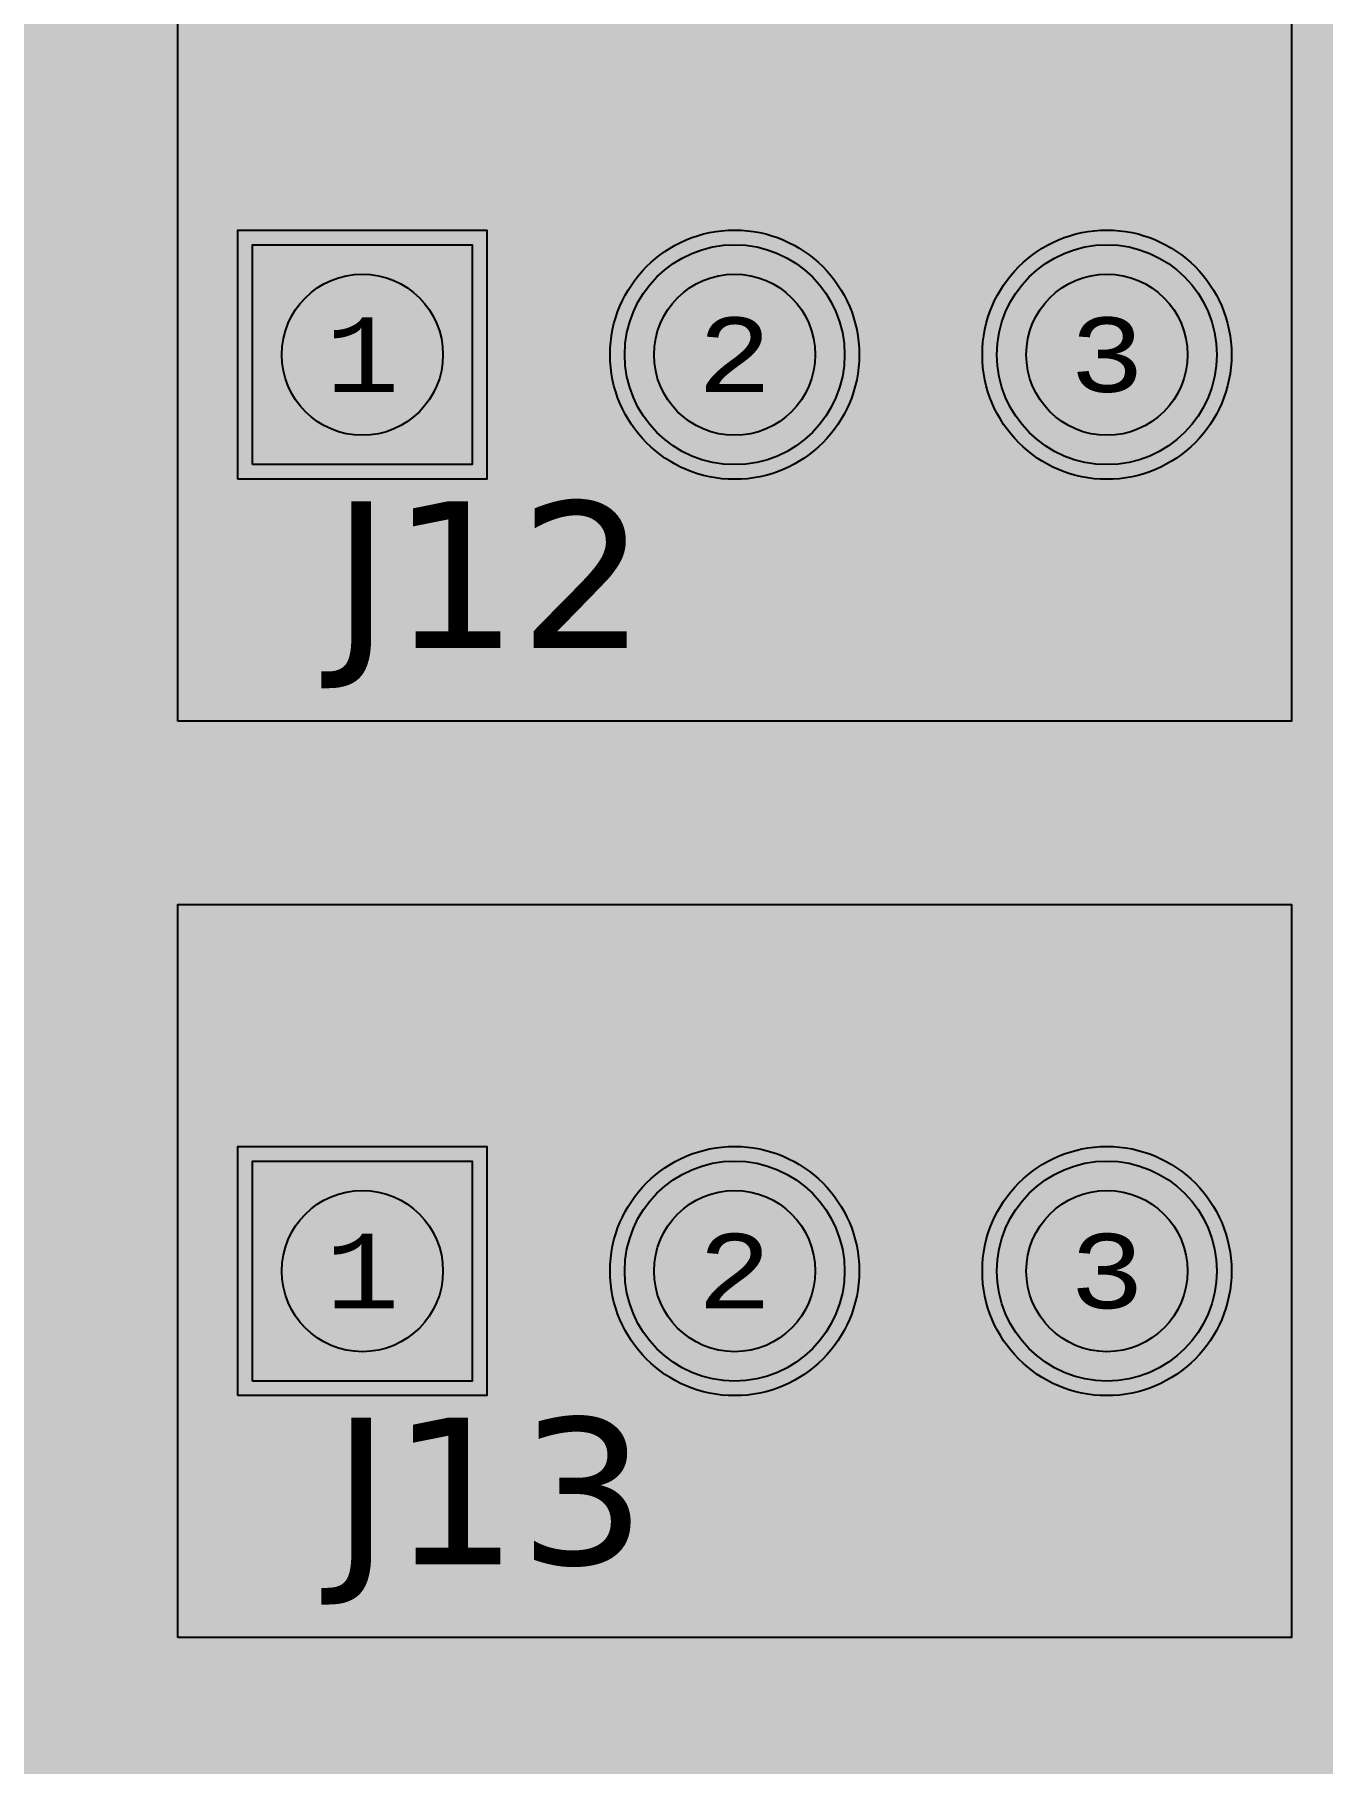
# Model space of a CAD drawing. Extents: x -28 to 199, y -61 to 255.
# Drawn here: x 131.22 to 140.01, y 174.64 to 186.43 of the extents above; entities that cross this region are included whole.
import ezdxf
from ezdxf.enums import TextEntityAlignment as Align

# ---------------------------------------------------------------- set-up
doc = ezdxf.new("R2010")
doc.units = 0
doc.header["$MEASUREMENT"] = 0
for name, color, linetype in [('ASSEMBLY_OUTLINES_TOP', 102, 'CONTINUOUS'), ('ASSEMBLY_PART_NUMBERS_BTM', 191, 'CONTINUOUS'), ('ASSEMBLY_PART_NUMBERS_TOP', 102, 'CONTINUOUS'), ('ASSEMBLY_REF_DES_TOP', 102, 'CONTINUOUS'), ('DRILL_DRAWING', 21, 'CONTINUOUS'), ('GENERATED_SILKSCREEN_TOP', 140, 'CONTINUOUS'), ('PART_HOLES_LAYER_2', 30, 'CONTINUOUS'), ('PART_HOLES_LAYER_3', 30, 'CONTINUOUS'), ('PART_HOLES_LAYER_BOTTOM', 30, 'CONTINUOUS'), ('PART_HOLES_LAYER_TOP', 30, 'CONTINUOUS'), ('PART_PADS_LAYER_2', 230, 'CONTINUOUS'), ('PART_PADS_LAYER_3', 81, 'CONTINUOUS'), ('PART_PADS_LAYER_BOTTOM', 10, 'CONTINUOUS'), ('PART_PADS_LAYER_TOP', 150, 'CONTINUOUS'), ('PIN_NUMBERS_BTM', 8, 'CONTINUOUS'), ('PIN_NUMBERS_TOP', 8, 'CONTINUOUS'), ('PLACEMENT_OUTLINES_TOP', 130, 'CONTINUOUS'), ('PLANE_DATA_LAYER_2', 230, 'CONTINUOUS'), ('PLANE_DATA_LAYER_3', 81, 'CONTINUOUS'), ('PLANE_DATA_LAYER_BOTTOM', 10, 'CONTINUOUS'), ('PLANE_DATA_LAYER_TOP', 150, 'CONTINUOUS'), ('PLANE_SHAPES_LAYER_2', 230, 'CONTINUOUS'), ('PLANE_SHAPES_LAYER_3', 81, 'CONTINUOUS'), ('PLANE_SHAPES_LAYER_BOTTOM', 10, 'CONTINUOUS'), ('PLANE_SHAPES_LAYER_TOP', 150, 'CONTINUOUS'), ('SILKSCREEN_OUTLINES_TOP', 150, 'CONTINUOUS'), ('SOLDERMASK_PADS_BTM', 12, 'CONTINUOUS'), ('SOLDERMASK_PADS_TOP', 180, 'CONTINUOUS'), ('TRACES_LAYER_TOP', 150, 'CONTINUOUS')]:
    doc.layers.add(name, color=color, linetype=linetype)
doc.styles.add('COURIER_NEW', font='COUR.TTF')
doc.styles.add('VERDANA', font='verdana.TTF')
doc.styles.add('VERIBEST_GERBER_0', font='txt')

msp = doc.modelspace()

# ---------------------------------------------------------------- hatches: boundary and pattern name
at = {"layer": 'PART_HOLES_LAYER_2'}
h = msp.add_hatch(color=256, dxfattribs=at)
edge = h.paths.add_edge_path()
edge.add_arc((133.46, 184.25), 0.55, 0, 360)
h = msp.add_hatch(color=256, dxfattribs=at)
edge = h.paths.add_edge_path()
edge.add_arc((136, 184.25), 0.55, 0, 360)
h = msp.add_hatch(color=256, dxfattribs=at)
edge = h.paths.add_edge_path()
edge.add_arc((138.54, 184.25), 0.55, 0, 360)
h = msp.add_hatch(color=256, dxfattribs=at)
edge = h.paths.add_edge_path()
edge.add_arc((133.46, 178), 0.55, 0, 360)
h = msp.add_hatch(color=256, dxfattribs=at)
edge = h.paths.add_edge_path()
edge.add_arc((136, 178), 0.55, 0, 360)
h = msp.add_hatch(color=256, dxfattribs=at)
edge = h.paths.add_edge_path()
edge.add_arc((138.54, 178), 0.55, 0, 360)
at = {"layer": 'PART_HOLES_LAYER_3'}
h = msp.add_hatch(color=256, dxfattribs=at)
edge = h.paths.add_edge_path()
edge.add_arc((133.46, 184.25), 0.55, 0, 360)
h = msp.add_hatch(color=256, dxfattribs=at)
edge = h.paths.add_edge_path()
edge.add_arc((136, 184.25), 0.55, 0, 360)
h = msp.add_hatch(color=256, dxfattribs=at)
edge = h.paths.add_edge_path()
edge.add_arc((138.54, 184.25), 0.55, 0, 360)
h = msp.add_hatch(color=256, dxfattribs=at)
edge = h.paths.add_edge_path()
edge.add_arc((133.46, 178), 0.55, 0, 360)
h = msp.add_hatch(color=256, dxfattribs=at)
edge = h.paths.add_edge_path()
edge.add_arc((136, 178), 0.55, 0, 360)
h = msp.add_hatch(color=256, dxfattribs=at)
edge = h.paths.add_edge_path()
edge.add_arc((138.54, 178), 0.55, 0, 360)
at = {"layer": 'PART_HOLES_LAYER_BOTTOM'}
h = msp.add_hatch(color=256, dxfattribs=at)
edge = h.paths.add_edge_path()
edge.add_arc((133.46, 184.25), 0.55, 0, 360)
h = msp.add_hatch(color=256, dxfattribs=at)
edge = h.paths.add_edge_path()
edge.add_arc((136, 184.25), 0.55, 0, 360)
h = msp.add_hatch(color=256, dxfattribs=at)
edge = h.paths.add_edge_path()
edge.add_arc((138.54, 184.25), 0.55, 0, 360)
h = msp.add_hatch(color=256, dxfattribs=at)
edge = h.paths.add_edge_path()
edge.add_arc((133.46, 178), 0.55, 0, 360)
h = msp.add_hatch(color=256, dxfattribs=at)
edge = h.paths.add_edge_path()
edge.add_arc((136, 178), 0.55, 0, 360)
h = msp.add_hatch(color=256, dxfattribs=at)
edge = h.paths.add_edge_path()
edge.add_arc((138.54, 178), 0.55, 0, 360)
at = {"layer": 'PART_HOLES_LAYER_TOP'}
h = msp.add_hatch(color=256, dxfattribs=at)
edge = h.paths.add_edge_path()
edge.add_arc((133.46, 184.25), 0.55, 0, 360)
h = msp.add_hatch(color=256, dxfattribs=at)
edge = h.paths.add_edge_path()
edge.add_arc((136, 184.25), 0.55, 0, 360)
h = msp.add_hatch(color=256, dxfattribs=at)
edge = h.paths.add_edge_path()
edge.add_arc((138.54, 184.25), 0.55, 0, 360)
h = msp.add_hatch(color=256, dxfattribs=at)
edge = h.paths.add_edge_path()
edge.add_arc((133.46, 178), 0.55, 0, 360)
h = msp.add_hatch(color=256, dxfattribs=at)
edge = h.paths.add_edge_path()
edge.add_arc((136, 178), 0.55, 0, 360)
h = msp.add_hatch(color=256, dxfattribs=at)
edge = h.paths.add_edge_path()
edge.add_arc((138.54, 178), 0.55, 0, 360)
at = {"layer": 'PLANE_DATA_LAYER_2'}
for points in [[(133.46, 184.75), (133.46, 185.3262)], [(136, 184.25), (136, 185.3262)], [(132.96, 184.25), (132.3838, 184.25)], [(133.96, 184.25), (134.5362, 184.25)], [(136, 184.25), (134.9238, 184.25)], [(136, 184.25), (137.0762, 184.25)], [(136, 184.25), (136, 183.1738)], [(133.46, 183.75), (133.46, 183.1738)], [(133.46, 178.5), (133.46, 179.0762)], [(136, 178), (136, 179.0762)], [(132.96, 178), (132.3838, 178)], [(133.96, 178), (134.5362, 178)], [(136, 178), (134.9238, 178)], [(136, 178), (137.0762, 178)], [(136, 178), (136, 176.9238)], [(133.46, 177.5), (133.46, 176.9238)]]:
    msp.add_hatch(color=256, dxfattribs=at).paths.add_polyline_path(points, is_closed=False, flags=0)
at = {"layer": 'PLANE_DATA_LAYER_3'}
for points in [[(133.46, 184.75), (133.46, 185.3262)], [(136, 184.25), (136, 185.3262)], [(132.96, 184.25), (132.3838, 184.25)], [(133.96, 184.25), (134.5362, 184.25)], [(136, 184.25), (134.9238, 184.25)], [(136, 184.25), (137.0762, 184.25)], [(136, 184.25), (136, 183.1738)], [(133.46, 183.75), (133.46, 183.1738)], [(133.46, 178.5), (133.46, 179.0762)], [(136, 178), (136, 179.0762)], [(132.96, 178), (132.3838, 178)], [(133.96, 178), (134.5362, 178)], [(136, 178), (134.9238, 178)], [(136, 178), (137.0762, 178)], [(136, 178), (136, 176.9238)], [(133.46, 177.5), (133.46, 176.9238)]]:
    msp.add_hatch(color=256, dxfattribs=at).paths.add_polyline_path(points, is_closed=False, flags=0)
at = {"layer": 'PLANE_DATA_LAYER_BOTTOM'}
h = msp.add_hatch(color=256, dxfattribs=at)
h.paths.add_polyline_path([(149, 169.0762, -0.41421356), (148.9238, 169), (147.00001, 169, 0.41421356), (147, 168.99999), (147, 168.9142, -0.41421356), (146.9238, 168.838), (146.91684, 168.838, 0.19891217), (146.65026, 168.72758), (143.945, 166.02232, -0.19891337), (143.89111, 166), (137.25001, 166), (137.25, 166, -0.14620386), (137.2082, 165.98751), (134.12581, 165.98751, 0.19891217), (133.85924, 165.87709), (133.75447, 165.77232, -0.19891337), (133.70058, 165.75), (130.8262, 165.75, -0.41421356), (130.75, 165.8262), (130.75, 166.24999, 0.41421356), (130.74999, 166.25), (120.25001, 166.25, 0.41421356), (120.25, 166.24999), (120.25, 164.5762, -0.41421356), (120.1738, 164.5), (119.75389, 164.5, -0.13857401), (119.71401, 164.51127, 0.28257151), (119.08599, 164.51127, -0.13857401), (119.04611, 164.5), (108.75001, 164.5, 0.41421356), (108.75, 164.49999), (108.75, 161.5762, -0.41421356), (108.6738, 161.5), (108.5762, 161.5, -0.41421356), (108.5, 161.5762), (108.5, 161.9, 0.41421356), (108.05, 162.35), (106.95, 162.35, 0.34178265), (106.51438, 162.01284, -0.44691524), (106.4135, 161.96073, 0.44387064), (105.62073, 161.55634, -0.33894713), (105.54716, 161.5), (94.5762, 161.5, -0.41421356), (94.5, 161.5762), (94.5, 164.71207, -0.19890996), (94.52232, 164.76595), (99.85355, 170.09719, 0.19891222), (100, 170.45074), (100, 172.1738, -0.41421356), (100.0762, 172.25), (130.74999, 172.25, 0.41421356), (130.75, 172.25001), (130.75, 194.11718, -0.19890996), (130.77232, 194.17106), (131.34475, 194.7435, 0.19891219), (131.46923, 195.04402), (131.46923, 198.37998, 0.19891219), (131.34475, 198.6805), (130.77232, 199.25294, -0.19890996), (130.75, 199.30682), (130.75, 214.91474, -0.41421356), (130.8262, 214.99094), (147.27913, 214.99094, -0.19891337), (147.33301, 214.96862), (148.97768, 213.32395, -0.19890996), (149, 213.27007)], flags=0)
h.paths.add_polyline_path([(110.25, 165.75, -1), (112.25, 165.75, -1)], flags=0)
h.paths.add_polyline_path([(113.75, 169.75, -1), (116.75, 169.75, -1)], flags=0)
h.paths.add_polyline_path([(118.5, 169.75, -1), (121.5, 169.75, -1)], flags=0)
h.paths.add_polyline_path([(134.21, 170.75, 0.41421356), (134.46, 171), (134.46, 172.5, 0.41421356), (134.21, 172.75), (132.71, 172.75, 0.41421356), (132.46, 172.5), (132.46, 171, 0.41421356), (132.71, 170.75)], flags=0)
h.paths.add_polyline_path([(134.21, 177, 0.41421356), (134.46, 177.25), (134.46, 178.75, 0.41421356), (134.21, 179), (132.71, 179, 0.41421356), (132.46, 178.75), (132.46, 177.25, 0.41421356), (132.71, 177)], flags=0)
h.paths.add_polyline_path([(134.21, 183.25, 0.41421356), (134.46, 183.5), (134.46, 185, 0.41421356), (134.21, 185.25), (132.71, 185.25, 0.41421356), (132.46, 185), (132.46, 183.5, 0.41421356), (132.71, 183.25)], flags=0)
h.paths.add_polyline_path([(132.46, 190.5, -1), (134.46, 190.5, -1)], flags=0)
h.paths.add_polyline_path([(132.46, 196.75, -1), (134.46, 196.75, -1)], flags=0)
h.paths.add_polyline_path([(135, 171.75, -1), (137, 171.75, -1)], flags=0)
h.paths.add_polyline_path([(135, 178, -1), (137, 178, -1)], flags=0)
h.paths.add_polyline_path([(135, 184.25, -1), (137, 184.25, -1)], flags=0)
h.paths.add_polyline_path([(135, 190.5, -1), (137, 190.5, -1)], flags=0)
h.paths.add_polyline_path([(135, 196.75, -1), (137, 196.75, -1)], flags=0)
h.paths.add_polyline_path([(139.74999, 169, 0.41421356), (139.75, 169.00001), (139.75, 198.24999, 0.41421356), (139.74999, 198.25), (137.25001, 198.25, 0.41421356), (137.25, 198.24999), (137.25, 169.00001, 0.41421356), (137.25001, 169)], flags=0)
h.paths.add_polyline_path([(142.1, 210.3, -1), (143.3, 210.3, -1)], flags=0)
h.paths.add_polyline_path([(144.1, 179.2, 0.13857251), (144.01127, 179.51401, -0.13857401), (144, 179.55389), (144, 192.31415, 0.19891222), (143.85355, 192.6677), (142.11105, 194.4102, 0.04668463), (142.03933, 194.46965, -0.04668396), (142.02839, 194.47871), (141.90379, 194.60331, -0.13857289), (141.88356, 194.63948, 0.88907401), (140.7, 194.5), (140.7, 194.5, 0.34705113), (141.16052, 193.91644, -0.13857289), (141.19669, 193.89621), (141.3898, 193.70309, 0.04668463), (141.46153, 193.64364, -0.04668396), (141.47246, 193.63458), (142.97768, 192.12936, -0.19890996), (143, 192.07548), (143, 179.55389, -0.13857401), (142.98873, 179.51401, 0.13857251), (142.9, 179.2, 1)], flags=0)
h.paths.add_polyline_path([(143, 169, -1), (145, 169, -1)], flags=0)
h.paths.add_polyline_path([(145.3, 169.7, -1), (146.5, 169.7, -1)], flags=0)
h.paths.add_polyline_path([(144.5, 206.75, -1), (146.5, 206.75, -1)], flags=0)
h.paths.add_polyline_path([(145.6, 187.2, -1), (146.8, 187.2, -1)], flags=0)
h.paths.add_polyline_path([(148.11127, 212.58599, 0.13857251), (148.2, 212.9, 1), (147, 212.9, 0.13857251), (147.08873, 212.58599, -0.13857401), (147.1, 212.54611), (147.1, 211.35389, -0.13857401), (147.08873, 211.31401, 0.13857251), (147, 211, 1), (148.2, 211, 0.13857251), (148.11127, 211.31401, -0.13857401), (148.1, 211.35389), (148.1, 212.54611, -0.13857401)], flags=0)
h.paths.add_polyline_path([(145.75, 199.25, -1), (148.75, 199.25, -1)], flags=0)
h.paths.add_polyline_path([(146.55139, 201.67262, 6.59592457), (145.92262, 202.30139, -0.1217123), (145.93139, 202.2659), (145.93139, 202.2659, -0.5165322), (145.83004, 202.19397, 0.5165317), (144.5, 201.25), (144.5, 201.25, 1), (146.5, 201.25), (146.5, 201.25, 0.08428443), (146.44397, 201.58004, -0.68107273)], flags=0)
for points in [[(133.46, 184.75), (133.46, 185.3262)], [(136, 184.25), (135.23901, 185.01099)], [(136, 184.25), (136.76099, 185.01099)], [(132.96, 184.25), (132.3838, 184.25)], [(133.96, 184.25), (134.5362, 184.25)], [(136, 184.25), (135.23901, 183.48901)], [(136, 184.25), (136.76099, 183.48901)], [(133.46, 183.75), (133.46, 183.1738)], [(133.46, 178.5), (133.46, 179.0762)], [(136, 178), (135.23901, 178.76099)], [(136, 178), (136.76099, 178.76099)], [(132.96, 178), (132.3838, 178)], [(133.96, 178), (134.5362, 178)], [(136, 178), (135.23901, 177.23901)], [(136, 178), (136.76099, 177.23901)], [(133.46, 177.5), (133.46, 176.9238)]]:
    msp.add_hatch(color=256, dxfattribs=at).paths.add_polyline_path(points, is_closed=False, flags=0)
at = {"layer": 'PLANE_DATA_LAYER_TOP'}
h = msp.add_hatch(color=256, dxfattribs=at)
h.paths.add_polyline_path([(147.65, 177.0762, -0.41421356), (147.5738, 177), (143.2512, 177, -0.41421356), (143.175, 177.0762), (143.175, 178.57124, -0.52940839), (143.27924, 178.64209, 1.47113852), (143.27924, 179.75791, -0.52940839), (143.175, 179.82877), (143.175, 194.62174, 0.19891222), (143.02855, 194.97529), (140.90029, 197.10355, 0.18564963), (140.5723, 197.24935, -0.39930987), (140.5, 197.32545), (140.5, 198.24999, 0.41421356), (140.49999, 198.25), (137.25001, 198.25, 0.41421356), (137.25, 198.24999), (137.25, 170.5762, -0.41421356), (137.1738, 170.5), (136.80217, 170.5, -0.19891337), (136.74828, 170.52232), (136.50598, 170.76462, 0.00475173), (136.4992, 170.77128, -0.49438123), (136.51296, 170.89158, 0.26392665), (137, 171.75), (137, 171.75, 1.49846414), (135.29452, 171.04127, -0.19950571), (135.31696, 170.98727, -0.41421356), (135.24076, 170.91107), (134.53595, 170.91107, -0.41421356), (134.45975, 170.98727), (134.45975, 170.98727, -0.00975352), (134.45981, 170.99025, 0.0097598), (134.46, 171), (134.46, 172.5, 0.41421356), (134.21, 172.75), (132.71, 172.75, 0.41421356), (132.46, 172.5), (132.46, 171, 0.0097598), (132.46019, 170.99025, -0.00975352), (132.46025, 170.98727), (132.46025, 170.98727, -0.41421356), (132.38405, 170.91107), (131.5762, 170.91107, -0.41421356), (131.5, 170.98727), (131.5, 208.74999, 0.41421356), (131.49999, 208.75), (122.5762, 208.75, -0.41421356), (122.5, 208.8262), (122.5, 214.853, -0.41421356), (122.5762, 214.9292), (135.10597, 214.9292, -0.19891337), (135.15985, 214.90688), (141.42028, 208.64645, 0.19891222), (141.77384, 208.5), (142.4238, 208.5, -0.41421356), (142.5, 208.4238), (142.5, 204.00001, 0.41421356), (142.50001, 204), (143.3238, 204, -0.41421356), (143.4, 203.9238), (143.4, 199.51876, 0.19891222), (143.54645, 199.16521), (147.62768, 195.08397, -0.19890996), (147.65, 195.03009)], flags=0)
h.paths.add_polyline_path([(134.21, 177, 0.41421356), (134.46, 177.25), (134.46, 178.75, 0.41421356), (134.21, 179), (132.71, 179, 0.41421356), (132.46, 178.75), (132.46, 177.25, 0.41421356), (132.71, 177)], flags=0)
h.paths.add_polyline_path([(134.21, 183.25, 0.41421356), (134.46, 183.5), (134.46, 185, 0.41421356), (134.21, 185.25), (132.71, 185.25, 0.41421356), (132.46, 185), (132.46, 183.5, 0.41421356), (132.71, 183.25)], flags=0)
h.paths.add_polyline_path([(132.46, 190.5, -1), (134.46, 190.5, -1)], flags=0)
h.paths.add_polyline_path([(132.46, 196.75, -1), (134.46, 196.75, -1)], flags=0)
h.paths.add_polyline_path([(135, 178, -1), (137, 178, -1)], flags=0)
h.paths.add_polyline_path([(135, 184.25, -1), (137, 184.25, -1)], flags=0)
h.paths.add_polyline_path([(135, 190.5, -1), (137, 190.5, -1)], flags=0)
h.paths.add_polyline_path([(135, 196.75, -1), (137, 196.75, -1)], flags=0)
h.paths.add_polyline_path([(145.6, 187.2, -1), (146.8, 187.2, -1)], flags=0)
for points in [[(133.46, 184.75), (133.46, 185.3262)], [(136, 184.25), (135.23901, 185.01099)], [(136, 184.25), (136.76099, 185.01099)], [(132.96, 184.25), (132.3838, 184.25)], [(133.96, 184.25), (134.5362, 184.25)], [(136, 184.25), (135.23901, 183.48901)], [(136, 184.25), (136.76099, 183.48901)], [(133.46, 183.75), (133.46, 183.1738)], [(133.46, 178.5), (133.46, 179.0762)], [(136, 178), (135.23901, 178.76099)], [(136, 178), (136.76099, 178.76099)], [(132.96, 178), (132.3838, 178)], [(133.96, 178), (134.5362, 178)], [(136, 178), (135.23901, 177.23901)], [(136, 178), (136.76099, 177.23901)], [(133.46, 177.5), (133.46, 176.9238)]]:
    msp.add_hatch(color=256, dxfattribs=at).paths.add_polyline_path(points, is_closed=False, flags=0)
at = {"layer": 'PLANE_SHAPES_LAYER_2'}
h = msp.add_hatch(color=256, dxfattribs=at)
h.paths.add_polyline_path([(169.5, 129.25), (149.5, 129.25), (142.25, 122), (142.25, 90.5), (147.5, 90.5), (147.5, 80), (154, 80), (154, 69.25), (131.75, 69.25), (131.75, 73.25), (121.25, 73.25), (121.25, 81), (110.5, 81), (110.5, 125.75), (106.5, 125.75), (106.5, 128.75), (93.5, 128.75), (93.5, 120.25), (91.75, 120.25), (91.75, 121.5), (80, 121.5), (80, 118.25), (73.25, 118.25), (73.25, 124.5), (67.5, 124.5), (67.5, 128), (57.75, 128), (57.75, 120.25), (55.25, 120.25), (55.25, 121.5), (47.5, 121.5), (47.5, 119), (35, 119), (35, 134.75), (32.75, 134.75), (32.75, 159.75), (29.25, 159.75), (29.25, 175.25), (22.5, 175.25), (22.5, 195.25), (17.25, 195.25), (17.25, 198), (22.5, 198), (22.5, 216.5), (40.25, 216.5), (40.25, 235.5), (54.5, 235.5), (54.5, 254), (87.25, 254), (87.25, 236.25), (86.25, 236.25), (86.25, 228.75), (81, 228.75), (81, 218.75), (95.25, 218.75), (95.25, 194.5), (87, 194.5), (87, 172), (131.1, 172), (131.1, 208.75), (115.5, 208.75), (115.5, 213.75), (106.75, 213.75), (106.75, 218.75), (110.25, 222.25), (110.25, 226.25), (142.5, 226.25), (142.5, 221.5), (160.5, 221.5), (160.5, 240.75), (169.5, 240.75)])
h.paths.add_polyline_path([(35.5, 149.5), (41.75, 149.5), (41.75, 152), (39.25, 152), (39.25, 154), (37.75, 154), (37.75, 152), (35.5, 152)], flags=16)
h.paths.add_polyline_path([(37.5, 125.75), (37.5, 128.75), (42.75, 128.75), (42.75, 125.75)], flags=16)
h.paths.add_polyline_path([(52, 127.75), (52, 130.75), (54.25, 130.75), (54.25, 127.75)], flags=16)
h.paths.add_polyline_path([(50.75, 219.5), (50.75, 226.5), (71.75, 226.5), (71.75, 219.5)], flags=16)
h.paths.add_polyline_path([(66.5, 150.75), (66.5, 177.5), (72.25, 177.5), (72.25, 150.75)], flags=16)
h.paths.add_polyline_path([(47.25, 185.25), (73, 185.25), (73, 188.25), (70.25, 188.25), (70.25, 191), (47.25, 191)], flags=16)
h.paths.add_polyline_path([(84.5, 208), (84.5, 212.75), (85, 212.75), (85, 208)], flags=16)
h.paths.add_polyline_path([(61.5, 137.25), (87.75, 137.25), (87.75, 140.5), (84.75, 140.5), (84.75, 143), (61.5, 143)], flags=16)
h.paths.add_polyline_path([(88.75, 127), (88.75, 130), (91, 130), (91, 127)], flags=16)
h.paths.add_polyline_path([(85.5, 130.25), (85.5, 132.5), (91, 132.5), (91, 130.25)], flags=16)
h.paths.add_polyline_path([(108.75, 142.25), (135.75, 142.25), (135.75, 145.75), (132.25, 145.75), (132.25, 149), (108.75, 149)], flags=16)
h.paths.add_polyline_path([(114.25, 126.75), (140.75, 126.75), (140.75, 129.75), (137.25, 129.75), (137.25, 133), (114.25, 133)], flags=16)
h.paths.add_polyline_path([(155.25, 180.25), (166.25, 180.25), (166.25, 186.25), (152.25, 186.25), (152.25, 183), (155.25, 183)], flags=16)
at = {"layer": 'PLANE_SHAPES_LAYER_3'}
h = msp.add_hatch(color=256, dxfattribs=at)
h.paths.add_polyline_path([(169.5, 129.25), (149.5, 129.25), (142.25, 122), (142.25, 90.5), (147.5, 90.5), (147.5, 80), (154, 80), (154, 69.25), (131.75, 69.25), (131.75, 73.25), (121.25, 73.25), (121.25, 81), (110.5, 81), (110.5, 125.75), (106.5, 125.75), (106.5, 128.75), (93.5, 128.75), (93.5, 120.25), (91.75, 120.25), (91.75, 121.5), (80, 121.5), (80, 118.25), (73.25, 118.25), (73.25, 124.5), (67.5, 124.5), (67.5, 127.75), (58.25, 127.75), (58.25, 130.25), (88.75, 130.25), (88.75, 127), (91, 127), (91, 132.5), (55, 132.5), (55, 131.25), (52, 131.25), (52, 127.75), (55, 127.75), (55, 127.25), (57.75, 127.25), (57.75, 120.25), (55.25, 120.25), (55.25, 121.5), (47.5, 121.5), (47.5, 119), (35, 119), (35, 134.75), (32.75, 134.75), (32.75, 159.75), (29.25, 159.75), (29.25, 175.25), (22.5, 175.25), (22.5, 195.25), (17.25, 195.25), (17.25, 198), (22.5, 198), (22.5, 216.5), (40.25, 216.5), (40.25, 235.5), (54.5, 235.5), (54.5, 254), (87.25, 254), (87.25, 236.25), (86.25, 236.25), (86.25, 228.75), (81, 228.75), (81, 218.75), (95.25, 218.75), (95.25, 194.5), (87, 194.5), (87, 172), (131.1, 172), (131.1, 208.75), (115.5, 208.75), (115.5, 213.75), (106.75, 213.75), (106.75, 218.75), (110.25, 222.25), (110.25, 226.25), (142.5, 226.25), (142.5, 221.5), (160.5, 221.5), (160.5, 240.75), (169.5, 240.75)])
h.paths.add_polyline_path([(35.5, 149.5), (41.75, 149.5), (41.75, 152), (39.25, 152), (39.25, 154), (37.75, 154), (37.75, 152), (35.5, 152)], flags=16)
h.paths.add_polyline_path([(37.5, 125.75), (37.5, 128.75), (42.75, 128.75), (42.75, 125.75)], flags=16)
h.paths.add_polyline_path([(50.75, 219.5), (50.75, 226.5), (71.75, 226.5), (71.75, 219.5)], flags=16)
h.paths.add_polyline_path([(66.5, 150.75), (66.5, 177.5), (72.25, 177.5), (72.25, 150.75)], flags=16)
h.paths.add_polyline_path([(47.25, 185.25), (73, 185.25), (73, 188.25), (70.25, 188.25), (70.25, 191), (47.25, 191)], flags=16)
h.paths.add_polyline_path([(84.5, 208), (84.5, 212.75), (85, 212.75), (85, 208)], flags=16)
h.paths.add_polyline_path([(61.5, 137.25), (87.75, 137.25), (87.75, 140.5), (84.75, 140.5), (84.75, 143), (61.5, 143)], flags=16)
h.paths.add_polyline_path([(108.75, 142.25), (135.75, 142.25), (135.75, 145.75), (132.25, 145.75), (132.25, 149), (108.75, 149)], flags=16)
h.paths.add_polyline_path([(114.25, 126.75), (140.75, 126.75), (140.75, 129.75), (137.25, 129.75), (137.25, 133), (114.25, 133)], flags=16)
h.paths.add_polyline_path([(155.25, 180.25), (166.25, 180.25), (166.25, 186.25), (152.25, 186.25), (152.25, 183), (155.25, 183)], flags=16)

# ---------------------------------------------------------------- linework, layer by layer
at = {"layer": 'ASSEMBLY_OUTLINES_TOP', "const_width": 0.2}
for points in [[(132.2, 181.75), (132.2, 186.75), (139.8, 186.75), (139.8, 181.75)], [(132.2, 175.5), (132.2, 180.5), (139.8, 180.5), (139.8, 175.5)]]:
    msp.add_lwpolyline(points, close=True, dxfattribs=at)
at = {"layer": 'GENERATED_SILKSCREEN_TOP', "const_width": 0.15}
for points in [[(132.2, 181.75), (132.2, 186.75), (139.8, 186.75), (139.8, 181.75)], [(132.2, 175.5), (132.2, 180.5), (139.8, 180.5), (139.8, 175.5)]]:
    msp.add_lwpolyline(points, close=True, dxfattribs=at)
at = {"layer": 'PART_HOLES_LAYER_2'}
for centre in [(133.46, 184.25), (136, 184.25), (138.54, 184.25), (133.46, 178), (136, 178), (138.54, 178)]:
    msp.add_circle(centre, 0.55, dxfattribs=at)
at = {"layer": 'PART_HOLES_LAYER_3'}
for centre in [(133.46, 184.25), (136, 184.25), (138.54, 184.25), (133.46, 178), (136, 178), (138.54, 178)]:
    msp.add_circle(centre, 0.55, dxfattribs=at)
at = {"layer": 'PART_HOLES_LAYER_BOTTOM'}
for centre in [(133.46, 184.25), (136, 184.25), (138.54, 184.25), (133.46, 178), (136, 178), (138.54, 178)]:
    msp.add_circle(centre, 0.55, dxfattribs=at)
at = {"layer": 'PART_HOLES_LAYER_TOP'}
for centre in [(133.46, 184.25), (136, 184.25), (138.54, 184.25), (133.46, 178), (136, 178), (138.54, 178)]:
    msp.add_circle(centre, 0.55, dxfattribs=at)
at = {"layer": 'PART_PADS_LAYER_2'}
for points in [[(132.71, 183.5), (132.71, 185), (134.21, 185), (134.21, 183.5)], [(132.71, 177.25), (132.71, 178.75), (134.21, 178.75), (134.21, 177.25)]]:
    msp.add_lwpolyline(points, close=True, dxfattribs=at)
for centre in [(136, 184.25), (138.54, 184.25), (136, 178), (138.54, 178)]:
    msp.add_circle(centre, 0.75, dxfattribs=at)
at = {"layer": 'PART_PADS_LAYER_3'}
for points in [[(132.71, 183.5), (132.71, 185), (134.21, 185), (134.21, 183.5)], [(132.71, 177.25), (132.71, 178.75), (134.21, 178.75), (134.21, 177.25)]]:
    msp.add_lwpolyline(points, close=True, dxfattribs=at)
for centre in [(136, 184.25), (138.54, 184.25), (136, 178), (138.54, 178)]:
    msp.add_circle(centre, 0.75, dxfattribs=at)
at = {"layer": 'PART_PADS_LAYER_BOTTOM'}
for points in [[(132.71, 183.5), (132.71, 185), (134.21, 185), (134.21, 183.5)], [(132.71, 177.25), (132.71, 178.75), (134.21, 178.75), (134.21, 177.25)]]:
    msp.add_lwpolyline(points, close=True, dxfattribs=at)
for centre in [(136, 184.25), (138.54, 184.25), (136, 178), (138.54, 178)]:
    msp.add_circle(centre, 0.75, dxfattribs=at)
at = {"layer": 'PART_PADS_LAYER_TOP'}
for points in [[(132.71, 183.5), (132.71, 185), (134.21, 185), (134.21, 183.5)], [(132.71, 177.25), (132.71, 178.75), (134.21, 178.75), (134.21, 177.25)]]:
    msp.add_lwpolyline(points, close=True, dxfattribs=at)
for centre in [(136, 184.25), (138.54, 184.25), (136, 178), (138.54, 178)]:
    msp.add_circle(centre, 0.75, dxfattribs=at)
at = {"layer": 'PLACEMENT_OUTLINES_TOP'}
for points in [[(132.2, 181.75), (132.2, 186.75), (139.8, 186.75), (139.8, 181.75)], [(132.2, 175.5), (132.2, 180.5), (139.8, 180.5), (139.8, 175.5)]]:
    msp.add_lwpolyline(points, close=True, dxfattribs=at)
at = {"layer": 'PLANE_DATA_LAYER_2', "const_width": 0.5}
for points in [[(133.46, 184.75), (133.46, 185.3262)], [(136, 184.25), (136, 185.3262)], [(132.96, 184.25), (132.3838, 184.25)], [(133.96, 184.25), (134.5362, 184.25)], [(136, 184.25), (134.9238, 184.25)], [(136, 184.25), (137.0762, 184.25)], [(136, 184.25), (136, 183.1738)], [(133.46, 183.75), (133.46, 183.1738)], [(133.46, 178.5), (133.46, 179.0762)], [(136, 178), (136, 179.0762)], [(132.96, 178), (132.3838, 178)], [(133.96, 178), (134.5362, 178)], [(136, 178), (134.9238, 178)], [(136, 178), (137.0762, 178)], [(136, 178), (136, 176.9238)], [(133.46, 177.5), (133.46, 176.9238)]]:
    msp.add_lwpolyline(points, dxfattribs=at)
at = {"layer": 'PLANE_DATA_LAYER_3', "const_width": 0.5}
for points in [[(133.46, 184.75), (133.46, 185.3262)], [(136, 184.25), (136, 185.3262)], [(132.96, 184.25), (132.3838, 184.25)], [(133.96, 184.25), (134.5362, 184.25)], [(136, 184.25), (134.9238, 184.25)], [(136, 184.25), (137.0762, 184.25)], [(136, 184.25), (136, 183.1738)], [(133.46, 183.75), (133.46, 183.1738)], [(133.46, 178.5), (133.46, 179.0762)], [(136, 178), (136, 179.0762)], [(132.96, 178), (132.3838, 178)], [(133.96, 178), (134.5362, 178)], [(136, 178), (134.9238, 178)], [(136, 178), (137.0762, 178)], [(136, 178), (136, 176.9238)], [(133.46, 177.5), (133.46, 176.9238)]]:
    msp.add_lwpolyline(points, dxfattribs=at)
at = {"layer": 'PLANE_DATA_LAYER_BOTTOM', "const_width": 0.5}
for points in [[(133.46, 184.75), (133.46, 185.3262)], [(136, 184.25), (135.23901, 185.01099)], [(136, 184.25), (136.76099, 185.01099)], [(132.96, 184.25), (132.3838, 184.25)], [(133.96, 184.25), (134.5362, 184.25)], [(136, 184.25), (135.23901, 183.48901)], [(136, 184.25), (136.76099, 183.48901)], [(133.46, 183.75), (133.46, 183.1738)], [(133.46, 178.5), (133.46, 179.0762)], [(136, 178), (135.23901, 178.76099)], [(136, 178), (136.76099, 178.76099)], [(132.96, 178), (132.3838, 178)], [(133.96, 178), (134.5362, 178)], [(136, 178), (135.23901, 177.23901)], [(136, 178), (136.76099, 177.23901)], [(133.46, 177.5), (133.46, 176.9238)]]:
    msp.add_lwpolyline(points, dxfattribs=at)
at = {"layer": 'PLANE_DATA_LAYER_TOP', "const_width": 0.5}
for points in [[(133.46, 184.75), (133.46, 185.3262)], [(136, 184.25), (135.23901, 185.01099)], [(136, 184.25), (136.76099, 185.01099)], [(132.96, 184.25), (132.3838, 184.25)], [(133.96, 184.25), (134.5362, 184.25)], [(136, 184.25), (135.23901, 183.48901)], [(136, 184.25), (136.76099, 183.48901)], [(133.46, 183.75), (133.46, 183.1738)], [(133.46, 178.5), (133.46, 179.0762)], [(136, 178), (135.23901, 178.76099)], [(136, 178), (136.76099, 178.76099)], [(132.96, 178), (132.3838, 178)], [(133.96, 178), (134.5362, 178)], [(136, 178), (135.23901, 177.23901)], [(136, 178), (136.76099, 177.23901)], [(133.46, 177.5), (133.46, 176.9238)]]:
    msp.add_lwpolyline(points, dxfattribs=at)
at = {"layer": 'PLANE_SHAPES_LAYER_BOTTOM'}
for points in [[(130.75, 165.75), (137.25, 165.75), (130.75, 222), (137.25, 222)], [(139.75, 169), (149, 169), (139.75, 198.25), (149, 198.25)]]:
    msp.add_solid(points, dxfattribs=at)
at = {"layer": 'PLANE_SHAPES_LAYER_TOP'}
msp.add_solid([(131.5, 170.5), (137.25, 170.5), (131.5, 222), (137.25, 222)], dxfattribs=at)
at = {"layer": 'SILKSCREEN_OUTLINES_TOP'}
for points in [[(132.2, 181.75), (132.2, 186.75), (139.8, 186.75), (139.8, 181.75)], [(132.2, 175.5), (132.2, 180.5), (139.8, 180.5), (139.8, 175.5)]]:
    msp.add_lwpolyline(points, close=True, dxfattribs=at)
at = {"layer": 'SOLDERMASK_PADS_BTM'}
for points in [[(132.61, 183.4), (132.61, 185.1), (134.31, 185.1), (134.31, 183.4)], [(132.61, 177.15), (132.61, 178.85), (134.31, 178.85), (134.31, 177.15)]]:
    msp.add_lwpolyline(points, close=True, dxfattribs=at)
for centre in [(136, 184.25), (138.54, 184.25), (136, 178), (138.54, 178)]:
    msp.add_circle(centre, 0.85, dxfattribs=at)
at = {"layer": 'SOLDERMASK_PADS_TOP'}
for points in [[(132.61, 183.4), (132.61, 185.1), (134.31, 185.1), (134.31, 183.4)], [(132.61, 177.15), (132.61, 178.85), (134.31, 178.85), (134.31, 177.15)]]:
    msp.add_lwpolyline(points, close=True, dxfattribs=at)
for centre in [(136, 184.25), (138.54, 184.25), (136, 178), (138.54, 178)]:
    msp.add_circle(centre, 0.85, dxfattribs=at)
at = {"layer": 'TRACES_LAYER_TOP', "const_width": 0.5}
for points in [[(142.675, 170.75), (142.675, 171.58814), (140.16856, 174.09457), (140.16856, 182.62144), (138.54, 184.25)], [(138.54, 178), (138.54, 173.82632), (141.30075, 171.06556), (141.30075, 168.39925), (141.80842, 167.89158), (141.80842, 167.86658), (142.425, 167.25)]]:
    msp.add_lwpolyline(points, dxfattribs=at)

# ---------------------------------------------------------------- texts
at = {"layer": 'ASSEMBLY_PART_NUMBERS_BTM', "style": 'VERIBEST_GERBER_0', "text_generation_flag": 2}
for s, p in [('ERJ-3EKF1022V', (129.54, 203.5)), ('ERJ-3EKF1022V', (129.54, 200)), ('CL10B104KB8SFNC', (130.29, 190.75))]:
    msp.add_text(s, height=2.032, rotation=90, dxfattribs=at).set_placement(p, align=Align.TOP_LEFT)
at = {"layer": 'ASSEMBLY_PART_NUMBERS_TOP', "style": 'VERIBEST_GERBER_0'}
for s, p in [('ERJ-3EKF10R0V', (114, 182.21)), ('ERJ-3EKF10R0V', (123.25, 182.21)), ('SPC02SVJN-RC-3POS', (136, 181.71)), ('SPC02SVJN-RC-3POS', (136, 175.46))]:
    msp.add_text(s, height=2.032, dxfattribs=at).set_placement(p, align=Align.TOP_LEFT)
at = {"layer": 'ASSEMBLY_REF_DES_TOP', "style": 'VERDANA'}
for s, p in [('J12', (133.25, 183.25)), ('J13', (133.25, 177))]:
    msp.add_text(s, height=1, dxfattribs=at).set_placement(p, align=Align.TOP_LEFT)
at = {"layer": 'DRILL_DRAWING', "style": 'VERIBEST_GERBER_0'}
for p in [(133.46, 184.25), (136, 184.25), (138.54, 184.25), (133.46, 178), (136, 178), (138.54, 178)]:
    msp.add_text('E', height=2, dxfattribs=at).set_placement(p, align=Align.MIDDLE_CENTER)
at = {"layer": 'PIN_NUMBERS_BTM', "style": 'COURIER_NEW'}
for s, p in [('1', (133.46, 184.25)), ('2', (136, 184.25)), ('3', (138.54, 184.25)), ('1', (133.46, 178)), ('2', (136, 178)), ('3', (138.54, 178))]:
    msp.add_text(s, height=0.508, dxfattribs=at).set_placement(p, align=Align.MIDDLE_CENTER)
at = {"layer": 'PIN_NUMBERS_TOP', "style": 'COURIER_NEW'}
for s, p in [('1', (133.46, 184.25)), ('2', (136, 184.25)), ('3', (138.54, 184.25)), ('1', (133.46, 178)), ('2', (136, 178)), ('3', (138.54, 178))]:
    msp.add_text(s, height=0.508, dxfattribs=at).set_placement(p, align=Align.MIDDLE_CENTER)

doc.saveas('drawing.dxf')
